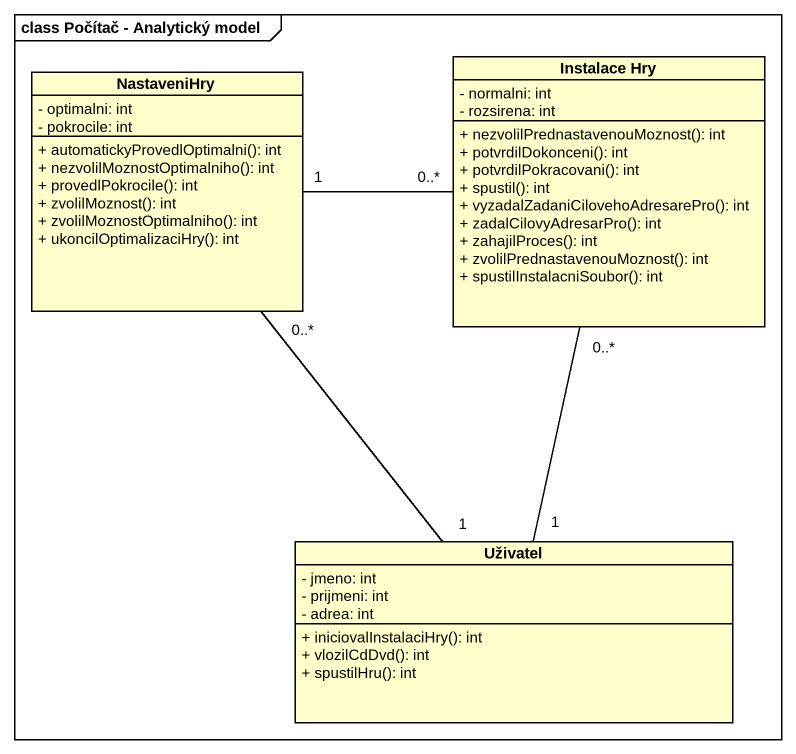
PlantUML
@startuml
mainframe class Počítač - Analytický model
hide circle
hide empty members
skinparam classAttributeIconSize 0
class NastaveniHry {
  - optimalni: int
  - pokrocile: int
  + automatickyProvedlOptimalni(): int
  + nezvolilMoznostOptimalniho(): int
  + provedlPokrocile(): int
  + zvolilMoznost(): int
  + zvolilMoznostOptimalniho(): int
  + ukoncilOptimalizaciHry(): int
}
class "Instalace Hry" as Instalace_Hry {
  - normalni: int
  - rozsirena: int
  + nezvolilPrednastavenouMoznost(): int
  + potvrdilDokonceni(): int
  + potvrdilPokracovani(): int
  + spustil(): int
  + vyzadalZadaniCilovehoAdresarePro(): int
  + zadalCilovyAdresarPro(): int
  + zahajilProces(): int
  + zvolilPrednastavenouMoznost(): int
  + spustilInstalacniSoubor(): int
}
class Uživatel {
  - jmeno: int
  - prijmeni: int
  - adrea: int
  + iniciovalInstalaciHry(): int
  + vlozilCdDvd(): int
  + spustilHru(): int
}
Instalace_Hry "0..*" -left- "1" NastaveniHry
Uživatel "1" -up- "0..*" NastaveniHry
Uživatel "1" -up- "0..*" Instalace_Hry
@enduml
